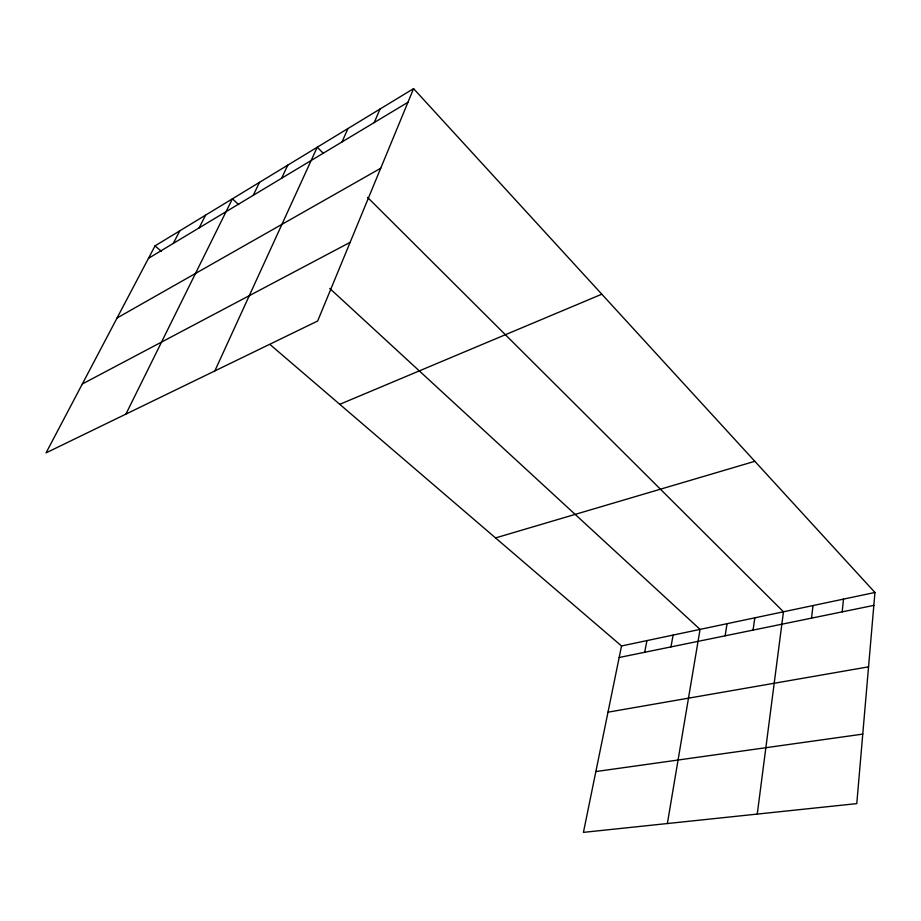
<?xml version="1.0" encoding="UTF-8"?>
<svg xmlns="http://www.w3.org/2000/svg" width="921" height="921" viewBox="0 0 921 921"><rect width="100%" height="100%" fill="white"/><g stroke="black" fill="none" stroke-linecap="round" stroke-linejoin="round"><path stroke-width="1.38" d="M413.575 88.635L317.664 321.003L46.05 452.879L155.027 245.884L413.575 88.635L874.95 592.479L856.783 803.619L583.43 832.365L621.525 645.966L270.417 344.845M842.197 611.855L843.475 599.122M811.539 618.129L813.001 605.558M757.258 814.095L783.46 611.786L367.56 197.382M753.056 630.102L754.817 617.841M725.138 635.812L727.026 623.701M667.368 823.547L700.064 629.388L329.741 288.434M670.96 646.91L673.101 635.087M644.677 652.287L646.933 640.613M374.237 122.551L380.028 109.035M342.002 141.938L347.954 128.549M214.835 370.933L317.227 147.233L323.259 153.243M281.596 178.271L287.778 165.135M253.252 195.321L259.526 182.323M125.912 414.105L232.414 198.821L238.677 204.589M199.132 227.867L205.579 215.146M173.298 243.409L179.802 230.814M148.465 258.341L407.934 102.289M117.059 317.998L380.707 168.255M82.326 383.976L350.13 242.338M339.757 404.319L601.816 294.202M495.533 537.922L754.829 461.306M621.525 645.966L874.95 592.479M619.165 657.502L873.845 605.385M607.998 712.175L868.549 666.839M595.852 771.556L862.758 734.118M155.027 245.884L161.52 251.468"/></g></svg>
